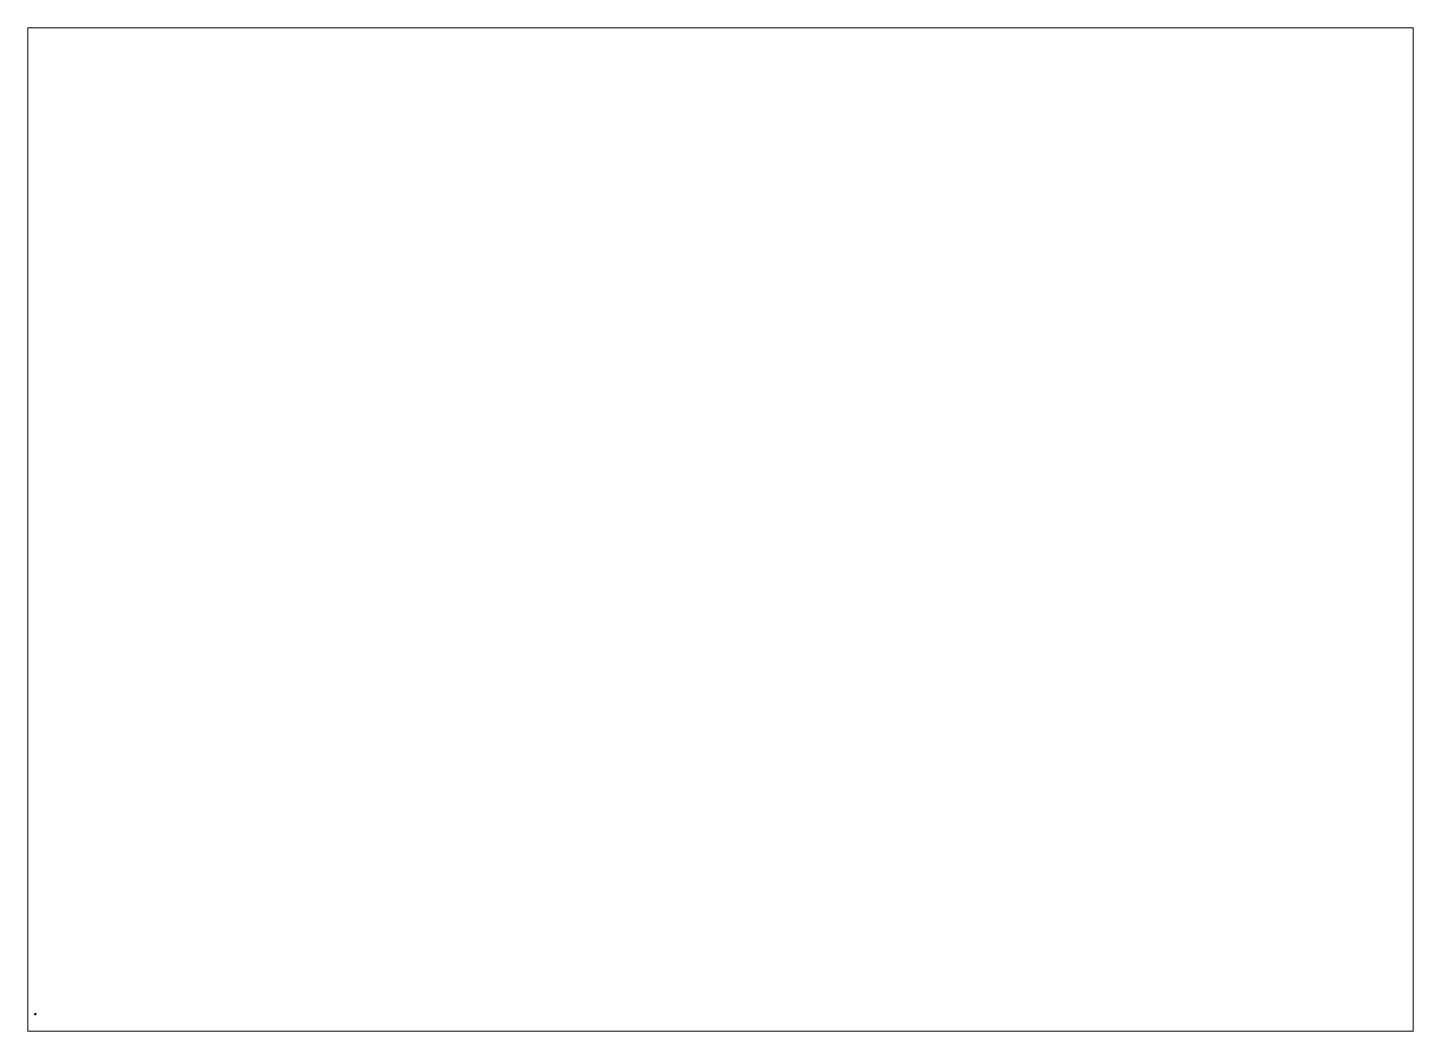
# Paper-space layout 'Layout1' of a CAD drawing. Header units: millimetres. Extents: x 28 to 251, y 20 to 181.
# The model-space entities are those that its viewports show. They can reach past a viewport. Long polylines and large blocks are cut down to what shows.
import ezdxf

# ---------------------------------------------------------------- set-up
doc = ezdxf.new("R2010")
doc.units = ezdxf.units.MM

msp = doc.modelspace()

# ---------------------------------------------------------------- linework, layer by layer
for points in [[(0.15, 0.01, 1.79), (0.17, 0.01, 1.71), (-0.17, 0.01, 1.71), (-0.15, 0.01, 1.79)], [(0.17, 0.01, 1.71), (0.1, 0.01, 1.41), (-0.1, 0.01, 1.41), (-0.17, 0.01, 1.71)], [(-0.11, 0.11), (-0.15, 0), (-0.15, 0, 0.1), (-0.11, 0.11, 0.1)], [(-0.15, 0, 0.1), (-0.11, -0.11, 0.1), (0, -0.15, 0.1), (-0.11, 0.11, 0.1)], [(0.09, 0.01, 1.86), (0.15, 0.01, 1.79), (-0.15, 0.01, 1.79), (-0.09, 0.01, 1.86)], [(-0.15, 0), (-0.11, -0.11), (-0.11, -0.11, 0.1), (-0.15, 0, 0.1)], [(0, 0.15), (-0.11, 0.11), (-0.11, 0.11, 0.1), (0, 0.15, 0.1)], [(-0.11, 0.11, 0.1), (0, -0.15, 0.1), (0.11, -0.11, 0.1), (0, 0.15, 0.1)], [(0, 0.01, 1.88), (0.09, 0.01, 1.86), (-0.09, 0.01, 1.86), (0, 0.01, 1.88)], [(0.02, 0.02, 1.41), (0.02, 0.02, 0.1), (-0.02, 0.02, 0.1), (-0.02, 0.02, 1.41)], [(0.02, 0.02), (0.02, -0.02), (-0.02, -0.02), (-0.02, 0.02)], [(-0.02, 0.02, 0.1), (-0.02, -0.02, 0.1), (-0.02, -0.02, 1.41), (-0.02, 0.02, 1.41)], [(-0.02, 0.02, 1.41), (-0.02, -0.02, 1.41), (0.02, -0.02, 1.41), (0.02, 0.02, 1.41)], [(0.11, 0.11), (0, 0.15), (0, 0.15, 0.1), (0.11, 0.11, 0.1)], [(0, 0.15, 0.1), (0.11, -0.11, 0.1), (0.15, 0, 0.1), (0.11, 0.11, 0.1)], [(0.02, -0.02, 1.41), (0.02, -0.02, 0.1), (0.02, 0.02, 0.1), (0.02, 0.02, 1.41)], [(0.15, 0), (0.11, 0.11), (0.11, 0.11, 0.1), (0.15, 0, 0.1)], [(0.11, -0.11), (0.15, 0), (0.15, 0, 0.1), (0.11, -0.11, 0.1)], [(-0.17, -0.01, 1.71), (-0.1, -0.01, 1.41), (0.1, -0.01, 1.41), (0.17, -0.01, 1.71)], [(-0.15, -0.01, 1.79), (-0.17, -0.01, 1.71), (0.17, -0.01, 1.71), (0.15, -0.01, 1.79)], [(-0.09, -0.01, 1.86), (-0.15, -0.01, 1.79), (0.15, -0.01, 1.79), (0.09, -0.01, 1.86)], [(-0.11, -0.11), (0, -0.15), (0, -0.15, 0.1), (-0.11, -0.11, 0.1)], [(0, -0.01, 1.88), (-0.09, -0.01, 1.86), (0.09, -0.01, 1.86), (0, -0.01, 1.88)], [(-0.02, -0.02, 1.41), (-0.02, -0.02, 0.1), (0.02, -0.02, 0.1), (0.02, -0.02, 1.41)], [(0, -0.15), (0.11, -0.11), (0.11, -0.11, 0.1), (0, -0.15, 0.1)]]:
    msp.add_3dface(points)

psp = doc.layouts.get("Layout1")

# ---------------------------------------------------------------- viewports
at = {"layer": '0'}
psp.add_viewport(center=(139.22, 100.81), size=(222.76, 161.29), view_center_point=(210, 148.5), view_height=307.4901, dxfattribs=at)

doc.saveas('drawing.dxf')
